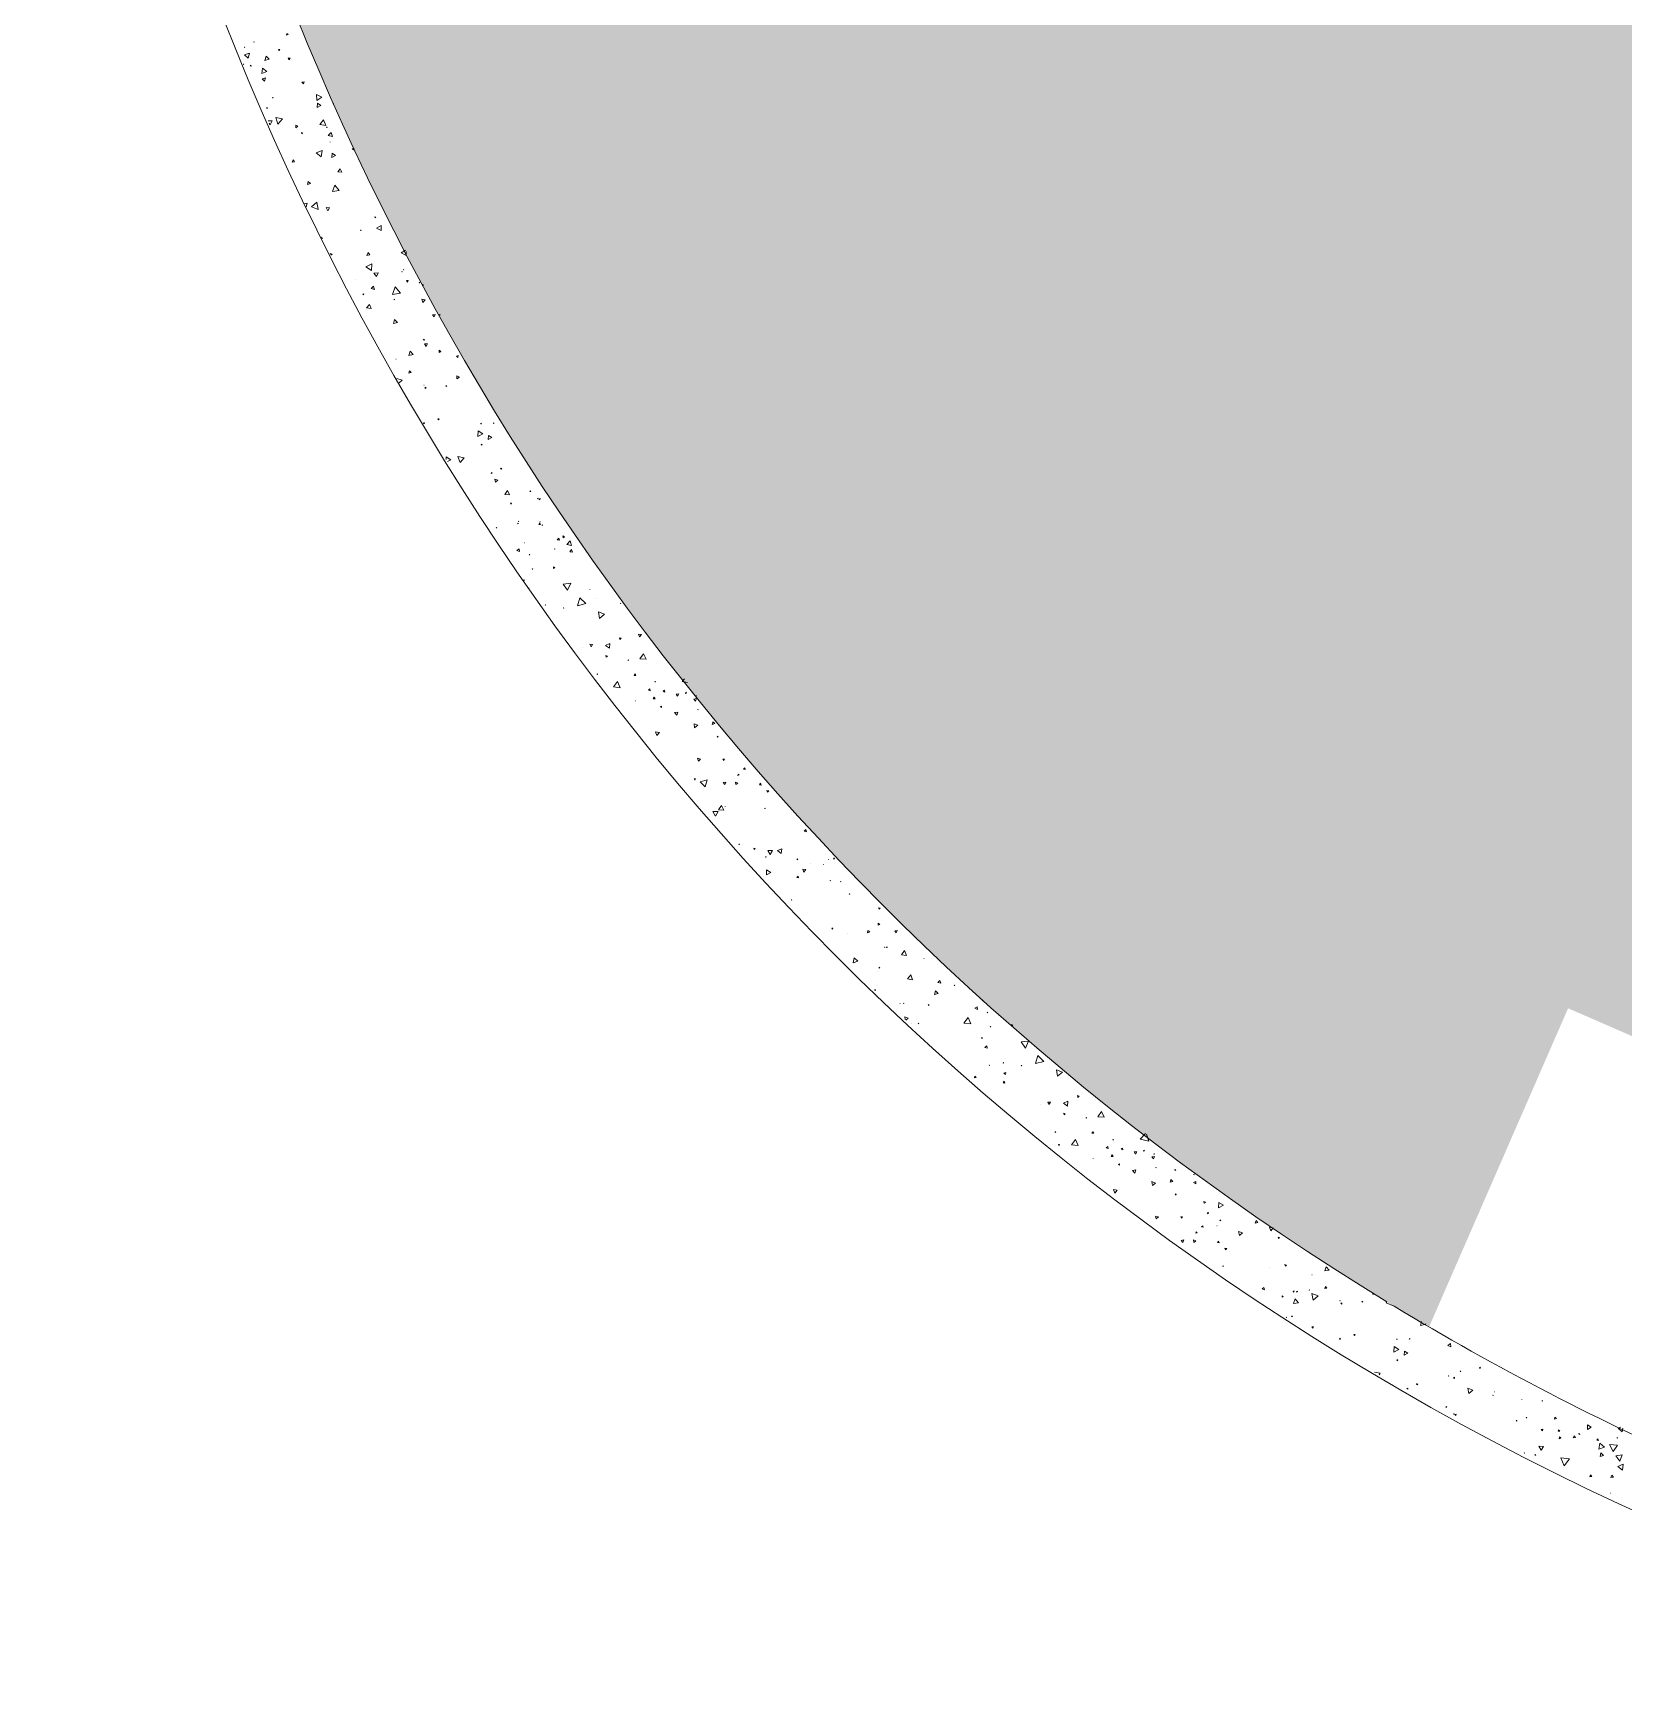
# Model space of a CAD drawing. Header units: millimetres. Extents: x -99530 to 1067232, y -97212 to 137997.
# Drawn here: x 70621 to 74094, y -47028 to -43397 of the extents above; entities that cross this region are included whole.
import ezdxf

# ---------------------------------------------------------------- set-up
doc = ezdxf.new("R2010")
doc.units = ezdxf.units.MM
doc.header["$MEASUREMENT"] = 0
doc.layers.add('New_A-20-M_Hard_Landscape-Phase 1_Pen_No__1', color=7, linetype='Continuous', lineweight=13)
doc.layers.add('New_A-20-M_Hard_Landscape-Phase 1_Pen_No__101', color=252, linetype='Continuous', lineweight=15)
doc.layers.add('New_A-20-M_Hard_Landscape-Phase 1_Pen_No__102', color=7, linetype='Continuous', lineweight=15, true_color=0xcccccc)

# ---------------------------------------------------------------- blocks, each defined once
blk = doc.blocks.new('*X178')
at = {"layer": 'New_A-20-M_Hard_Landscape-Phase 1_Pen_No__101', "linetype": 'Continuous'}
for p, q in [((71082.9, -43427.7), (71081.9, -43427.2)), ((71081.9, -43427.2), (71081.9, -43428.3)), ((71081.9, -43428.3), (71082.9, -43427.7)), ((71102.8, -43415.8), (71102.5, -43416.3)), ((71102.5, -43416.3), (71103.1, -43416.3)), ((71103.1, -43416.3), (71102.8, -43415.8)), ((71174.8, -43397.7), (71174.1, -43400.9)), ((71174.1, -43400.9), (71177.3, -43399.9)), ((71177.3, -43399.9), (71174.8, -43397.7)), ((71080.5, -43464.7), (71079.5, -43464.4)), ((71079.9, -43465.3), (71080.5, -43464.7)), ((71092.9, -43440.3), (71081.9, -43443.9)), ((71081.9, -43443.9), (71090.5, -43451.7)), ((71090.5, -43451.7), (71092.9, -43440.3)), ((71096.2, -43466.3), (71094.7, -43468.2)), ((71094.7, -43468.2), (71097.1, -43468.5)), ((71097.1, -43468.5), (71096.2, -43466.3)), ((71129.4, -43446.7), (71126.7, -43456.2)), ((71126.7, -43456.2), (71136.4, -43453.7)), ((71136.4, -43453.7), (71129.4, -43446.7)), ((71159.3, -43432.3), (71156.3, -43432.4)), ((71156.3, -43432.4), (71157.8, -43434.9)), ((71157.8, -43434.9), (71159.3, -43432.3)), ((71181.9, -43451.7), (71177.8, -43450.9)), ((71177.8, -43450.9), (71179.1, -43454.8)), ((71179.1, -43454.8), (71181.9, -43451.7)), ((71185.6, -43454.7), (71185.4, -43454.9)), ((71185.4, -43454.9), (71185.7, -43455)), ((71185.7, -43455), (71185.6, -43454.7)), ((71121.6, -43473.2), (71120, -43484.7)), ((71120, -43484.7), (71130.8, -43480.3)), ((71127.7, -43494.5), (71120.6, -43496.2)), ((71120.6, -43496.2), (71125.7, -43501.6)), ((71130.8, -43480.3), (71121.6, -43473.2)), ((71125.7, -43501.6), (71127.7, -43494.5)), ((71212.3, -43502.8), (71207.3, -43504.1)), ((71207.3, -43504.1), (71210.9, -43507.7)), ((71210.9, -43507.7), (71212.3, -43502.8)), ((71144.8, -43537.5), (71143.6, -43537.3)), ((71143.6, -43537.3), (71144, -43538.4)), ((71144, -43538.4), (71144.8, -43537.5)), ((71239.4, -43530.9), (71240.4, -43543.9)), ((71251.1, -43536.5), (71239.4, -43530.9)), ((71240.4, -43543.9), (71251.1, -43536.5)), ((71132.6, -43559.8), (71131, -43559.3)), ((71131, -43559.3), (71131.3, -43561)), ((71131.3, -43561), (71132.6, -43559.8)), ((71241.7, -43549.7), (71240.9, -43558.9)), ((71240.9, -43558.9), (71249.2, -43555)), ((71249.2, -43555), (71241.7, -43549.7)), ((71276.5, -43550.2), (71275.8, -43550.5)), ((71275.8, -43550.5), (71276.4, -43550.9)), ((71276.4, -43550.9), (71276.5, -43550.2)), ((71142.9, -43587.9), (71134, -43588.6)), ((71136.2, -43593.7), (71138.5, -43597)), ((71138.5, -43597), (71142.9, -43587.9)), ((71165.1, -43584), (71150.3, -43580.7)), ((71150.3, -43580.7), (71154.9, -43595.2)), ((71154.9, -43595.2), (71165.1, -43584)), ((71199, -43600), (71194, -43597.7)), ((71194, -43597.7), (71194.5, -43603.2)), ((71194.5, -43603.2), (71199, -43600)), ((71254.4, -43586.2), (71246.6, -43596.5)), ((71246.6, -43596.5), (71259.5, -43598.1)), ((71259.5, -43598.1), (71254.4, -43586.2)), ((71262.8, -43602.4), (71261.5, -43602.1)), ((71261.5, -43602.1), (71261.9, -43603.4)), ((71261.9, -43603.4), (71262.8, -43602.4)), ((71271.3, -43613.7), (71265.1, -43620.6)), ((71274.2, -43622.5), (71271.3, -43613.7)), ((71209.1, -43614.5), (71206.5, -43614)), ((71206.5, -43614), (71207.4, -43616.5)), ((71207.4, -43616.5), (71209.1, -43614.5)), ((71265.1, -43620.6), (71274.2, -43622.5)), ((71269.1, -43634.1), (71269, -43634.5)), ((71269, -43634.5), (71269.4, -43634.4)), ((71269.4, -43634.4), (71269.1, -43634.1)), ((71321, -43647.8), (71317.2, -43650.3)), ((71321.3, -43652.4), (71321, -43647.8)), ((71188.6, -43673.4), (71186.4, -43678.3)), ((71186.4, -43678.3), (71191.7, -43677.8)), ((71191.7, -43677.8), (71188.6, -43673.4)), ((71252, -43652.7), (71238.8, -43657.8)), ((71238.8, -43657.8), (71249.8, -43666.7)), ((71249.8, -43666.7), (71252, -43652.7)), ((71273.6, -43659.1), (71272.8, -43668.1)), ((71272.8, -43668.1), (71281, -43664.2)), ((71281, -43664.2), (71273.6, -43659.1)), ((71317.2, -43650.3), (71321.3, -43652.4)), ((71319.1, -43659.4), (71318.8, -43659.5)), ((71318.8, -43659.5), (71319, -43659.7)), ((71319, -43659.7), (71319.1, -43659.4)), ((71221.1, -43720.6), (71219.4, -43727.1)), ((71226, -43725.3), (71221.1, -43720.6)), ((71291, -43692.9), (71286.2, -43699.7)), ((71286.2, -43699.7), (71294.5, -43700.5)), ((71294.5, -43700.5), (71291, -43692.9)), ((71219.4, -43727.1), (71226, -43725.3)), ((71279.6, -43729.1), (71274.1, -43742.8)), ((71274.1, -43742.8), (71288.8, -43740.7)), ((71288.8, -43740.7), (71279.6, -43729.1)), ((71219.1, -43767.8), (71213.3, -43769.3)), ((71216.2, -43775.8), (71216.8, -43776.4)), ((71216.8, -43776.4), (71219.1, -43767.8)), ((71240.5, -43766.1), (71228.6, -43776.4)), ((71228.6, -43776.4), (71243.4, -43781.6)), ((71243.4, -43781.6), (71240.5, -43766.1)), ((71260.4, -43777.8), (71263.9, -43784.6)), ((71268.1, -43778.2), (71260.4, -43777.8)), ((71263.9, -43784.6), (71268.1, -43778.2)), ((71336.2, -43826.4), (71335.3, -43827.8)), ((71335.3, -43827.8), (71337, -43827.8)), ((71337, -43827.8), (71336.2, -43826.4)), ((71369.1, -43798.7), (71367.1, -43798.2)), ((71367.1, -43798.2), (71367.7, -43800.2)), ((71367.7, -43800.2), (71369.1, -43798.7)), ((71380.3, -43816.6), (71370.5, -43822.6)), ((71370.5, -43822.6), (71380.6, -43828.1)), ((71380.6, -43828.1), (71380.3, -43816.6)), ((71250.7, -43842.7), (71250.2, -43843.2)), ((71251.9, -43846.3), (71250.7, -43842.7)), ((71269.4, -43877.7), (71269.7, -43879.5)), ((71273.4, -43879.3), (71269.4, -43877.7)), ((71270.7, -43881.4), (71273.4, -43879.3)), ((71360.5, -43900.9), (71347.2, -43907.1)), ((71352.2, -43876), (71349.5, -43882.1)), ((71349.5, -43882.1), (71356.1, -43881.3)), ((71356.1, -43881.3), (71352.2, -43876)), ((71359.3, -43915.5), (71360.5, -43900.9)), ((71433.5, -43870.7), (71424.1, -43876.6)), ((71424.1, -43876.6), (71435.3, -43882.6)), ((71435.3, -43882.6), (71435, -43873.4)), ((71325.4, -43935.5), (71325.3, -43935.4)), ((71325.3, -43935.4), (71325.3, -43935.5)), ((71325.3, -43935.5), (71325.4, -43935.5)), ((71347.2, -43907.1), (71359.3, -43915.5)), ((71373.7, -43920.3), (71364.9, -43921.2)), ((71364.9, -43921.2), (71370.1, -43928.4)), ((71370.1, -43928.4), (71373.7, -43920.3)), ((71426.3, -43917.5), (71425.7, -43917.9)), ((71425.7, -43917.9), (71426.3, -43918.3)), ((71426.3, -43918.3), (71426.3, -43917.5)), ((71429.7, -43913.1), (71429.5, -43913.4)), ((71429.5, -43913.4), (71429.9, -43913.4)), ((71429.9, -43913.4), (71429.7, -43913.1)), ((71439.9, -43936.9), (71435.8, -43936.9)), ((71435.8, -43936.9), (71437.8, -43940.5)), ((71437.8, -43940.5), (71439.9, -43936.9)), ((71342.6, -43966.4), (71340.4, -43966.8)), ((71340.4, -43966.8), (71341.8, -43968.5)), ((71341.8, -43968.5), (71342.6, -43966.4)), ((71364.2, -43949.2), (71359, -43954.7)), ((71359, -43954.7), (71366.4, -43956.5)), ((71366.4, -43956.5), (71364.2, -43949.2)), ((71411.3, -43950.7), (71405, -43967.6)), ((71405, -43967.6), (71422.8, -43964.6)), ((71422.8, -43964.6), (71411.3, -43950.7)), ((71465, -43941.2), (71463.4, -43941.6)), ((71463.4, -43941.6), (71464.6, -43942.8)), ((71464.6, -43942.8), (71465, -43941.2)), ((71472.9, -43946.8), (71471.3, -43946.1)), ((71471.3, -43946.1), (71471.5, -43947.9)), ((71471.5, -43947.9), (71472.9, -43946.8)), ((71354.9, -43989.2), (71348.8, -43996.8)), ((71348.8, -43996.8), (71358.5, -43998.2)), ((71358.5, -43998.2), (71354.9, -43989.2)), ((71409.9, -43978.4), (71409, -43978.1)), ((71409, -43978.1), (71409.2, -43979)), ((71409.2, -43979), (71409.9, -43978.4)), ((71476.6, -43979.6), (71469.7, -43978.1)), ((71469.7, -43978.1), (71471.9, -43984.9)), ((71471.9, -43984.9), (71476.6, -43979.6)), ((71498.7, -44011.3), (71493, -44012.1)), ((71493, -44012.1), (71496.5, -44016.6)), ((71496.5, -44016.6), (71498.7, -44011.3)), ((71508.4, -44010.8), (71508.2, -44012.4)), ((71508.2, -44012.4), (71509.7, -44011.7)), ((71509.7, -44011.7), (71508.4, -44010.8)), ((71409.9, -44022.1), (71407.4, -44031.3)), ((71407.4, -44031.3), (71416.6, -44028.9)), ((71416.6, -44028.9), (71409.9, -44022.1)), ((71474.4, -44065), (71472.6, -44066.7)), ((71472.6, -44066.7), (71474.9, -44067.4)), ((71474.9, -44067.4), (71474.4, -44065)), ((71481.7, -44075.5), (71475.1, -44075.7)), ((71475.1, -44075.7), (71478.6, -44081.3)), ((71478.6, -44081.3), (71481.7, -44075.5)), ((71413.3, -44108.8), (71412.9, -44108.8)), ((71412.9, -44108.8), (71413.1, -44109.1)), ((71413.1, -44109.1), (71413.3, -44108.8)), ((71444.2, -44091.6), (71440.8, -44100.5)), ((71440.8, -44100.5), (71450.3, -44099)), ((71450.3, -44099), (71444.2, -44091.6)), ((71507.2, -44089.5), (71506.9, -44094)), ((71506.9, -44094), (71511, -44092)), ((71511, -44092), (71507.2, -44089.5)), ((71549, -44100.9), (71544.9, -44102)), ((71544.9, -44102), (71547.9, -44105)), ((71547.9, -44105), (71549, -44100.9)), ((71426.4, -44154.7), (71415.1, -44150.9)), ((71420.1, -44160.2), (71426.4, -44154.7)), ((71442.5, -44134.5), (71441.1, -44139.1)), ((71441.1, -44139.1), (71445.8, -44138)), ((71445.8, -44138), (71442.5, -44134.5)), ((71551.4, -44148.1), (71545.8, -44145.3)), ((71545.8, -44145.3), (71546.1, -44151.6)), ((71546.1, -44151.6), (71551.4, -44148.1)), ((71474.3, -44165.3), (71474, -44165.5)), ((71474, -44165.5), (71474.4, -44165.6)), ((71474.4, -44165.6), (71474.3, -44165.3)), ((71478.4, -44170), (71475.8, -44171.2)), ((71475.8, -44171.2), (71478.2, -44172.9)), ((71478.2, -44172.9), (71478.4, -44170)), ((71523.8, -44167), (71521.8, -44166.9)), ((71521.8, -44166.9), (71522.8, -44168.7)), ((71522.8, -44168.7), (71523.8, -44167)), ((71474.1, -44247.4), (71473, -44249.5)), ((71473, -44249.5), (71475.3, -44249.4)), ((71475.3, -44249.4), (71474.1, -44247.4)), ((71507.4, -44239.1), (71504.7, -44239)), ((71504.7, -44239), (71506, -44241.4)), ((71506, -44241.4), (71507.4, -44239.1)), ((71592.3, -44265.4), (71592, -44277.6)), ((71602.6, -44271.8), (71592.3, -44265.4)), ((71598.5, -44248.9), (71598, -44250.2)), ((71598, -44250.2), (71599.4, -44250.1)), ((71599.4, -44250.1), (71598.5, -44248.9)), ((71626, -44247.7), (71625.6, -44249.2)), ((71625.6, -44249.2), (71627.1, -44248.8)), ((71627.1, -44248.8), (71626, -44247.7)), ((71592, -44277.6), (71602.6, -44271.8)), ((71598.7, -44294.6), (71599.5, -44296.6)), ((71600.8, -44294.9), (71598.7, -44294.6)), ((71599.5, -44296.6), (71600.8, -44294.9)), ((71614.9, -44275.4), (71614.6, -44284.1)), ((71614.6, -44284.1), (71622.3, -44280)), ((71622.3, -44280), (71614.9, -44275.4)), ((71522.8, -44322.2), (71522.3, -44327.9)), ((71532.4, -44329.1), (71522.8, -44322.2)), ((71525.1, -44332.4), (71532.4, -44329.1)), ((71548.3, -44321.3), (71552.8, -44334.7)), ((71562.2, -44324.1), (71548.3, -44321.3)), ((71552.8, -44334.7), (71562.2, -44324.1)), ((71621.2, -44356.2), (71620.5, -44358.3)), ((71620.5, -44358.3), (71622.8, -44357.8)), ((71622.8, -44357.8), (71621.2, -44356.2)), ((71635.1, -44372.9), (71628.9, -44370.9)), ((71628.9, -44370.9), (71630.3, -44377.2)), ((71630.3, -44377.2), (71635.1, -44372.9)), ((71643, -44346.6), (71641.5, -44348.6)), ((71641.5, -44348.6), (71644, -44348.9)), ((71644, -44348.9), (71643, -44346.6)), ((71656.8, -44395.9), (71650.6, -44404.1)), ((71650.6, -44404.1), (71660.8, -44405.4)), ((71660.8, -44405.4), (71656.8, -44395.9)), ((71706.2, -44396.3), (71705.5, -44397.9)), ((71705.5, -44397.9), (71707.2, -44397.7)), ((71707.2, -44397.7), (71706.2, -44396.3)), ((71722.8, -44412.7), (71722.3, -44413.6)), ((71723.4, -44413.5), (71722.8, -44412.7)), ((71664.6, -44423), (71663.1, -44424.7)), ((71663.1, -44424.7), (71665.4, -44425.2)), ((71665.4, -44425.2), (71664.6, -44423)), ((71722.3, -44413.6), (71723.4, -44413.5)), ((71727.6, -44413.2), (71725.2, -44414.3)), ((71725.2, -44414.3), (71727.4, -44415.9)), ((71727.4, -44415.9), (71727.6, -44413.2)), ((71632.7, -44476.2), (71631.9, -44477.1)), ((71631.9, -44477.1), (71633.2, -44477.3)), ((71633.2, -44477.3), (71632.7, -44476.2)), ((71680.8, -44467.9), (71679.2, -44467)), ((71679.2, -44467), (71679.2, -44468.8)), ((71679.2, -44468.8), (71680.8, -44467.9)), ((71680.8, -44462.6), (71680.3, -44463.6)), ((71680.3, -44463.6), (71681.4, -44463.5)), ((71681.4, -44463.5), (71680.8, -44462.6)), ((71726.6, -44466.9), (71725.1, -44470.3)), ((71725.1, -44470.3), (71728.8, -44469.9)), ((71728.8, -44469.9), (71726.6, -44466.9)), ((71727.5, -44464.7), (71727, -44464.4)), ((71727, -44464.4), (71727, -44464.9)), ((71727, -44464.9), (71727.5, -44464.7)), ((71733.1, -44471.6), (71732.1, -44471)), ((71732.1, -44471), (71732.1, -44472.2)), ((71732.1, -44472.2), (71733.1, -44471.6)), ((71693.2, -44509.7), (71692.8, -44510.1)), ((71692.8, -44510.1), (71693.4, -44510.2)), ((71693.4, -44510.2), (71693.2, -44509.7)), ((71768.2, -44499.7), (71765.2, -44503.5)), ((71765.2, -44503.5), (71769.9, -44504.1)), ((71769.9, -44504.1), (71768.2, -44499.7)), ((71777.4, -44495.1), (71777.9, -44498.9)), ((71781, -44496.6), (71777.4, -44495.1)), ((71777.9, -44498.9), (71781, -44496.6)), ((71793.2, -44506), (71785.8, -44513.5)), ((71785.8, -44513.5), (71796, -44516.1)), ((71796, -44516.1), (71793.2, -44506)), ((71682.2, -44523.4), (71677.2, -44526.5)), ((71677.2, -44526.5), (71682.4, -44529.3)), ((71682.4, -44529.3), (71682.2, -44523.4)), ((71704.4, -44535), (71704, -44536.5)), ((71704, -44536.5), (71705.5, -44536.1)), ((71705.5, -44536.1), (71704.4, -44535)), ((71759.7, -44523.1), (71758.9, -44523.6)), ((71758.9, -44523.6), (71759.8, -44524)), ((71759.8, -44524), (71759.7, -44523.1)), ((71796, -44524.9), (71792.6, -44529.9)), ((71792.6, -44529.9), (71798.7, -44530.3)), ((71798.7, -44530.3), (71796, -44524.9)), ((71692.9, -44590.6), (71691.6, -44591.7)), ((71691.7, -44592), (71693.2, -44592.6)), ((71693.2, -44592.6), (71692.9, -44590.6)), ((71711, -44566.7), (71710.5, -44567.6)), ((71710.5, -44567.6), (71711.5, -44567.6)), ((71711.5, -44567.6), (71711, -44566.7)), ((71757, -44562.5), (71756.8, -44566.1)), ((71756.8, -44566.1), (71760, -44564.6)), ((71760, -44564.6), (71757, -44562.5)), ((71702.8, -44608.5), (71702.5, -44608.8)), ((71703, -44609.4), (71702.8, -44608.5)), ((71794.4, -44598.3), (71777.9, -44600.1)), ((71777.9, -44600.1), (71787.6, -44613.5)), ((71787.6, -44613.5), (71794.4, -44598.3)), ((71814.6, -44629.9), (71809.6, -44647.3)), ((71827.2, -44642.9), (71814.6, -44629.9)), ((71836.1, -44612.4), (71836, -44612.3)), ((71836, -44612.3), (71836, -44612.4)), ((71836, -44612.4), (71836.1, -44612.4)), ((71739.5, -44645.5), (71738.7, -44645.8)), ((71738.7, -44645.8), (71739.3, -44646.4)), ((71739.3, -44646.4), (71739.5, -44645.5)), ((71779.2, -44651.9), (71778.4, -44651.8)), ((71778.4, -44651.8), (71778.8, -44652.5)), ((71778.8, -44652.5), (71779.2, -44651.9)), ((71809.6, -44647.3), (71827.2, -44642.9)), ((71848, -44632.2), (71848, -44632.5)), ((71848.2, -44632.4), (71848, -44632.2)), ((71848, -44632.5), (71848.2, -44632.4)), ((71868.5, -44666.1), (71855.1, -44661)), ((71855.1, -44661), (71857.5, -44675.2)), ((71857.5, -44675.2), (71868.5, -44666.1)), ((71903.3, -44642.1), (71903, -44642.6)), ((71903, -44642.6), (71903.6, -44642.6)), ((71903.6, -44642.6), (71903.3, -44642.1)), ((71821.3, -44737.7), (71821.1, -44737.7)), ((71821.1, -44737.7), (71821.3, -44737.9)), ((71821.3, -44737.9), (71821.3, -44737.7)), ((71836.2, -44731.6), (71838.8, -44737.2)), ((71842.4, -44732.1), (71836.2, -44731.6)), ((71838.8, -44737.2), (71842.4, -44732.1)), ((71880.1, -44729.7), (71870.5, -44734.3)), ((71870.5, -44734.3), (71879.2, -44740.3)), ((71879.2, -44740.3), (71880.1, -44729.7)), ((71900.8, -44717.6), (71902, -44721.3)), ((71904.6, -44718.4), (71900.8, -44717.6)), ((71902, -44721.3), (71904.6, -44718.4)), ((71948.7, -44710.4), (71942.2, -44709.5)), ((71942.2, -44709.5), (71944.7, -44715.6)), ((71944.7, -44715.6), (71948.7, -44710.4)), ((71874.5, -44757.4), (71871, -44756)), ((71871, -44756), (71871.6, -44759.8)), ((71871.6, -44759.8), (71874.5, -44757.4)), ((71920.7, -44765.5), (71919.4, -44766.3)), ((71919.4, -44766.3), (71920.7, -44767)), ((71920.7, -44767), (71920.7, -44765.5)), ((71953.2, -44752.5), (71945.7, -44763.5)), ((71945.7, -44763.5), (71959, -44764.5)), ((71959, -44764.5), (71953.2, -44752.5)), ((71853.6, -44796.8), (71852.3, -44796.4)), ((71852.3, -44796.4), (71852.6, -44797.8)), ((71852.6, -44797.8), (71853.6, -44796.8)), ((71934.8, -44796.5), (71932.7, -44799.6)), ((71932.7, -44799.6), (71936.4, -44799.8)), ((71936.4, -44799.8), (71934.8, -44796.5)), ((72043, -44807.2), (72037.9, -44812.8)), ((71896.8, -44813.2), (71888.1, -44824.8)), ((71888.1, -44824.8), (71902.5, -44826.5)), ((71902.5, -44826.5), (71896.8, -44813.2)), ((71967.3, -44829), (71964, -44831.9)), ((71964, -44831.9), (71968.2, -44833.3)), ((71968.2, -44833.3), (71967.3, -44829)), ((71976.7, -44846.9), (71974.5, -44850.8)), ((71978.9, -44850.7), (71976.7, -44846.9)), ((71979.8, -44813), (71977.9, -44813)), ((71977.9, -44813), (71978.9, -44814.7)), ((71978.9, -44814.7), (71979.8, -44813)), ((71999.6, -44832.2), (71996.4, -44834.3)), ((71996.4, -44834.3), (71999.8, -44836)), ((71999.8, -44836), (71999.6, -44832.2)), ((72030.3, -44840.2), (72024.5, -44840.3)), ((72024.5, -44840.3), (72027.5, -44845.2)), ((72027.5, -44845.2), (72030.3, -44840.2)), ((72037.9, -44812.8), (72049.3, -44815.2)), ((72045.7, -44836.5), (72045.1, -44839)), ((72045.1, -44839), (72047.6, -44838.2)), ((72047.6, -44838.2), (72045.7, -44836.5)), ((72069.2, -44844.4), (72068, -44844.5)), ((72068, -44844.5), (72068.6, -44845.5)), ((72068.6, -44845.5), (72069.2, -44844.4)), ((71935.3, -44854.9), (71935, -44855.4)), ((71935, -44855.4), (71935.6, -44855.4)), ((71935.6, -44855.4), (71935.3, -44854.9)), ((71974.5, -44850.8), (71978.9, -44850.7)), ((71992.9, -44866.5), (71990.4, -44867.9)), ((71990.4, -44867.9), (71992.9, -44869.4)), ((71992.9, -44869.4), (71992.9, -44866.5)), ((72028.7, -44879.7), (72021.4, -44880.9)), ((72021.4, -44880.9), (72026.1, -44886.7)), ((72026.1, -44886.7), (72028.7, -44879.7)), ((72069.1, -44850.3), (72063.5, -44851.2)), ((72063.5, -44851.2), (72067, -44855.7)), ((72067, -44855.7), (72069.1, -44850.3)), ((72072.1, -44874.3), (72072.4, -44874.9)), ((72072.8, -44874.4), (72072.1, -44874.3)), ((72072.4, -44874.9), (72072.8, -44874.4)), ((72063.7, -44905.2), (72064.8, -44913.8)), ((72071.7, -44908.6), (72063.7, -44905.2)), ((72064.8, -44913.8), (72071.7, -44908.6)), ((72105, -44901), (72103.6, -44906.6)), ((72103.6, -44906.6), (72109.1, -44905)), ((72109.1, -44905), (72105, -44901)), ((71979.8, -44922.8), (71982.8, -44930.6)), ((71988, -44924.2), (71979.8, -44922.8)), ((71982.8, -44930.6), (71988, -44924.2)), ((72115.6, -44932.4), (72114.6, -44934.2)), ((72114.6, -44934.2), (72116.6, -44934.1)), ((72116.6, -44934.1), (72115.6, -44932.4)), ((72071.5, -44980.6), (72073.2, -44986.9)), ((72077.8, -44982.3), (72071.5, -44980.6)), ((72073.2, -44986.9), (72077.8, -44982.3)), ((72130, -44982.4), (72126.7, -44982.3)), ((72126.7, -44982.3), (72128.3, -44985.2)), ((72128.3, -44985.2), (72130, -44982.4)), ((72067, -45025.7), (72064.2, -45025.7)), ((72064.2, -45025.7), (72065.6, -45028.1)), ((72065.6, -45028.1), (72067, -45025.7)), ((72092.6, -45027.9), (72077.2, -45031.8)), ((72088.3, -45043.2), (72092.6, -45027.9)), ((72159.9, -45015.1), (72159.5, -45017.9)), ((72159.5, -45017.9), (72162.1, -45016.9)), ((72162.1, -45016.9), (72159.9, -45015.1)), ((72174.4, -45001.6), (72172, -45004.2)), ((72172, -45004.2), (72175.5, -45004.9)), ((72175.5, -45004.9), (72174.4, -45001.6)), ((72077.2, -45031.8), (72088.3, -45043.2)), ((72132.9, -45032.5), (72127.3, -45033.8)), ((72127.3, -45033.8), (72131.2, -45038)), ((72131.2, -45038), (72132.9, -45032.5)), ((72159.5, -45035), (72154.5, -45032.8)), ((72154.5, -45032.8), (72155.2, -45038.2)), ((72155.2, -45038.2), (72159.5, -45035)), ((72208.9, -45035.1), (72206.4, -45038.6)), ((72206.4, -45038.6), (72210.7, -45039.1)), ((72210.7, -45039.1), (72208.9, -45035.1)), ((72222.9, -45050.7), (72224.1, -45054.7)), ((72227, -45051.7), (72222.9, -45050.7)), ((72224.1, -45054.7), (72227, -45051.7)), ((72116.6, -45097.2), (72104.8, -45096.8)), ((72104.8, -45096.8), (72110.3, -45107.3)), ((72110.3, -45107.3), (72116.6, -45097.2)), ((72123.5, -45083.6), (72117.3, -45093.6)), ((72117.3, -45093.6), (72129.1, -45094)), ((72129.1, -45094), (72123.5, -45083.6)), ((72131.9, -45085.5), (72131.5, -45085.8)), ((72131.5, -45085.8), (72131.9, -45086.1)), ((72131.9, -45086.1), (72131.9, -45085.5)), ((72218.8, -45089.3), (72217.8, -45090.2)), ((72217.8, -45090.2), (72219, -45090.5)), ((72219, -45090.5), (72218.8, -45089.3)), ((72308.1, -45136.4), (72304.3, -45139.7)), ((72309.1, -45141.4), (72308.1, -45136.4)), ((72161.7, -45168), (72162.2, -45169.6)), ((72163.3, -45168.3), (72161.7, -45168)), ((72162.2, -45169.6), (72163.3, -45168.3)), ((72304.3, -45139.7), (72309.1, -45141.4)), ((72194, -45176.9), (72195, -45179.9)), ((72197.2, -45177.5), (72194, -45176.9)), ((72195, -45179.9), (72197.2, -45177.5)), ((72221.1, -45196.1), (72219.9, -45195.9)), ((72219.9, -45195.9), (72220.3, -45197.1)), ((72220.3, -45197.1), (72221.1, -45196.1)), ((72234.8, -45182), (72224.7, -45182.4)), ((72224.7, -45182.4), (72230, -45191)), ((72230, -45191), (72234.8, -45182)), ((72255.8, -45178.7), (72246.1, -45182.1)), ((72246.1, -45182.1), (72253.8, -45188.8)), ((72253.8, -45188.8), (72255.8, -45178.7)), ((72289.3, -45200.6), (72288.8, -45202.4)), ((72288.8, -45202.4), (72290.6, -45201.9)), ((72290.6, -45201.9), (72289.3, -45200.6)), ((72317.3, -45211), (72317.3, -45211.2)), ((72317.5, -45211.1), (72317.3, -45211)), ((72317.3, -45211.2), (72317.5, -45211.1)), ((72357.2, -45201.6), (72357, -45201.9)), ((72357, -45201.9), (72357.4, -45202)), ((72357.4, -45202), (72357.2, -45201.6)), ((72370.4, -45199), (72368.4, -45199.1)), ((72368.4, -45199.1), (72369.4, -45200.8)), ((72369.4, -45200.8), (72370.4, -45199)), ((72222.2, -45224.2), (72222, -45235.3)), ((72222, -45235.3), (72231.7, -45230)), ((72231.7, -45230), (72222.2, -45224.2)), ((72291.1, -45238.2), (72288.5, -45241)), ((72288.5, -45241), (72292.2, -45241.9)), ((72292.2, -45241.9), (72291.1, -45238.2)), ((72308.1, -45223.6), (72301, -45222.8)), ((72301, -45222.8), (72303.8, -45229.3)), ((72303.8, -45229.3), (72308.1, -45223.6)), ((72346.6, -45213), (72346.4, -45213.1)), ((72346.4, -45213.1), (72346.6, -45213.2)), ((72346.6, -45213.2), (72346.6, -45213)), ((72361.4, -45247.8), (72360.8, -45247.5)), ((72360.8, -45247.5), (72360.8, -45248.2)), ((72360.8, -45248.2), (72361.4, -45247.8)), ((72384.4, -45249.7), (72383.8, -45249.8)), ((72383.8, -45249.8), (72384.2, -45250.2)), ((72384.2, -45250.2), (72384.4, -45249.7)), ((72402.8, -45276.7), (72403.3, -45277.6)), ((72403.8, -45276.7), (72402.8, -45276.7)), ((72403.3, -45277.6), (72403.8, -45276.7)), ((72276.5, -45290.2), (72276.8, -45290.7)), ((72277.1, -45290.2), (72276.5, -45290.2)), ((72276.8, -45290.7), (72277.1, -45290.2)), ((72469.9, -45307.8), (72466.7, -45307.5)), ((72466.7, -45307.5), (72468.1, -45310.4)), ((72468.1, -45310.4), (72469.9, -45307.8)), ((72367.1, -45351.4), (72364.5, -45351.8)), ((72364.5, -45351.8), (72366.1, -45353.8)), ((72366.1, -45353.8), (72367.1, -45351.4)), ((72442.9, -45356.8), (72442.6, -45362)), ((72447.3, -45359.7), (72442.9, -45356.8)), ((72466.1, -45340.7), (72465.6, -45345.2)), ((72465.6, -45345.2), (72469.7, -45343.4)), ((72469.7, -45343.4), (72466.1, -45340.7)), ((72399.4, -45362.5), (72399.3, -45362.8)), ((72399.3, -45362.8), (72399.6, -45362.7)), ((72399.6, -45362.7), (72399.4, -45362.5)), ((72442.6, -45362), (72447.3, -45359.7)), ((72480.5, -45393.1), (72479.8, -45393.1)), ((72479.8, -45393.1), (72480.2, -45393.7)), ((72480.2, -45393.7), (72480.5, -45393.1)), ((72485.2, -45392.6), (72484.1, -45393.9)), ((72485.7, -45394.1), (72485.2, -45392.6)), ((72507.6, -45357), (72502.3, -45357.4)), ((72502.3, -45357.4), (72505.4, -45361.7)), ((72505.4, -45361.7), (72507.6, -45357)), ((72413.4, -45416.8), (72411.5, -45427.3)), ((72411.5, -45427.3), (72421.5, -45423.8)), ((72421.5, -45423.8), (72413.4, -45416.8)), ((72484.1, -45393.9), (72485.7, -45394.1)), ((72523.6, -45400.7), (72516.7, -45409.7)), ((72516.7, -45409.7), (72527.9, -45411.2)), ((72527.9, -45411.2), (72523.6, -45400.7)), ((72565.8, -45417.8), (72565.6, -45418)), ((72565.6, -45418), (72565.9, -45418.1)), ((72565.9, -45418.1), (72565.8, -45417.8)), ((72464.2, -45445.4), (72464.1, -45445.4)), ((72464.1, -45445.4), (72464.2, -45445.5)), ((72464.2, -45445.5), (72464.2, -45445.4)), ((72469.6, -45437.4), (72467.7, -45436.8)), ((72467.7, -45436.8), (72468.2, -45438.8)), ((72468.2, -45438.8), (72469.6, -45437.4)), ((72537.1, -45454), (72529.8, -45462.6)), ((72529.8, -45462.6), (72540.9, -45464.7)), ((72540.9, -45464.7), (72537.1, -45454)), ((72600.6, -45465.8), (72596.2, -45470.2)), ((72602.3, -45471.8), (72600.6, -45465.8)), ((72459.4, -45485.6), (72457.8, -45486.7)), ((72459.6, -45488.4), (72459.4, -45485.6)), ((72591.3, -45488.3), (72589, -45496.3)), ((72589, -45496.3), (72597, -45494.3)), ((72597, -45494.3), (72591.3, -45488.3)), ((72596.2, -45470.2), (72602.3, -45471.8)), ((72632.7, -45476.2), (72631.9, -45477.1)), ((72631.9, -45477.1), (72633.2, -45477.3)), ((72633.2, -45477.3), (72632.7, -45476.2)), ((72513.6, -45516.3), (72513.3, -45516.4)), ((72513.3, -45516.4), (72513.4, -45516.6)), ((72513.4, -45516.6), (72513.6, -45516.3)), ((72521.7, -45515.7), (72521.4, -45516.1)), ((72521.4, -45516.1), (72521.9, -45516.2)), ((72521.9, -45516.2), (72521.7, -45515.7)), ((72576.6, -45518.6), (72575.1, -45519.7)), ((72575.1, -45519.7), (72576.8, -45520.5)), ((72576.8, -45520.5), (72576.6, -45518.6)), ((72682.2, -45523.4), (72677.2, -45526.5)), ((72677.2, -45526.5), (72682.4, -45529.3)), ((72682.4, -45529.3), (72682.2, -45523.4)), ((72693.2, -45509.7), (72692.8, -45510.1)), ((72692.8, -45510.1), (72693.4, -45510.2)), ((72693.4, -45510.2), (72693.2, -45509.7)), ((72704.4, -45535), (72704, -45536.5)), ((72704, -45536.5), (72705.5, -45536.1)), ((72705.5, -45536.1), (72704.4, -45535)), ((72531.6, -45548.1), (72523.9, -45545.5)), ((72523.9, -45545.5), (72525, -45551.2)), ((72526.5, -45552.6), (72531.6, -45548.1)), ((72538.6, -45560.7), (72538.5, -45560.7)), ((72538.5, -45560.7), (72538.5, -45560.8)), ((72538.5, -45560.8), (72538.6, -45560.7)), ((72554.4, -45559.6), (72553.3, -45560)), ((72553.3, -45560), (72554.2, -45560.7)), ((72554.2, -45560.7), (72554.4, -45559.6)), ((72662.2, -45546.6), (72653.2, -45559.2)), ((72653.2, -45559.2), (72668.5, -45560.7)), ((72668.5, -45560.7), (72662.2, -45546.6)), ((72711, -45566.7), (72710.5, -45567.6)), ((72710.5, -45567.6), (72711.5, -45567.6)), ((72711.5, -45567.6), (72711, -45566.7)), ((72757, -45562.5), (72756.8, -45566.1)), ((72756.8, -45566.1), (72760, -45564.6)), ((72760, -45564.6), (72757, -45562.5)), ((72692.9, -45590.6), (72691.4, -45591.9)), ((72691.4, -45591.9), (72693.2, -45592.6)), ((72693.2, -45592.6), (72692.9, -45590.6)), ((72702.8, -45608.5), (72698.6, -45612.5)), ((72704.1, -45614.2), (72702.8, -45608.5)), ((72794.4, -45598.3), (72777.9, -45600.1)), ((72777.9, -45600.1), (72787.6, -45613.5)), ((72787.6, -45613.5), (72794.4, -45598.3)), ((72698.6, -45612.5), (72704.1, -45614.2)), ((72739.5, -45645.5), (72738.7, -45645.8)), ((72738.7, -45645.8), (72739.3, -45646.4)), ((72739.3, -45646.4), (72739.5, -45645.5)), ((72814.6, -45629.9), (72809.6, -45647.3)), ((72809.6, -45647.3), (72827.2, -45642.9)), ((72827.2, -45642.9), (72814.6, -45629.9)), ((72677.1, -45675.2), (72676.1, -45678.5)), ((72676.1, -45678.5), (72679.5, -45677.7)), ((72679.5, -45677.7), (72677.1, -45675.2)), ((72708.6, -45651.1), (72708.3, -45651.2)), ((72708.3, -45651.2), (72708.6, -45651.4)), ((72708.6, -45651.4), (72708.6, -45651.1)), ((72744.8, -45666.7), (72740.5, -45668.5)), ((72740.5, -45668.5), (72744.2, -45671.4)), ((72744.2, -45671.4), (72744.8, -45666.7)), ((72779.2, -45651.9), (72778.4, -45651.8)), ((72778.4, -45651.8), (72778.8, -45652.5)), ((72778.8, -45652.5), (72779.2, -45651.9)), ((72868.5, -45666.1), (72855.1, -45661)), ((72855.1, -45661), (72857.5, -45675.2)), ((72857.5, -45675.2), (72868.5, -45666.1)), ((72741.3, -45686.2), (72738.4, -45689.5)), ((72738.4, -45689.5), (72742.7, -45690.4)), ((72742.7, -45690.4), (72741.3, -45686.2)), ((72900.8, -45717.6), (72902, -45721.3)), ((72904.6, -45718.4), (72900.8, -45717.6)), ((72902, -45721.3), (72904.6, -45718.4)), ((72821.3, -45737.7), (72821.1, -45737.7)), ((72821.1, -45737.7), (72821.3, -45737.9)), ((72821.3, -45737.9), (72821.3, -45737.7)), ((72836.2, -45731.6), (72838.8, -45737.2)), ((72842.4, -45732.1), (72836.2, -45731.6)), ((72838.8, -45737.2), (72842.4, -45732.1)), ((72880.1, -45729.7), (72870.5, -45734.3)), ((72870.5, -45734.3), (72879.2, -45740.3)), ((72874.5, -45757.4), (72871, -45756)), ((72871, -45756), (72871.6, -45759.8)), ((72879.2, -45740.3), (72880.1, -45729.7)), ((72953.2, -45752.5), (72945.7, -45763.5)), ((72959, -45764.5), (72953.2, -45752.5)), ((72871.6, -45759.8), (72874.5, -45757.4)), ((72920.7, -45765.5), (72919.4, -45766.3)), ((72919.4, -45766.3), (72920.7, -45767)), ((72920.7, -45767), (72920.7, -45765.5)), ((72945.7, -45763.5), (72959, -45764.5)), ((72853.6, -45796.8), (72852.3, -45796.4)), ((72852.3, -45796.4), (72852.6, -45797.8)), ((72852.6, -45797.8), (72853.6, -45796.8)), ((72861.8, -45824.5), (72859.5, -45824)), ((72859.5, -45824), (72860.3, -45826.2)), ((72860.3, -45826.2), (72861.8, -45824.5)), ((72896.8, -45813.2), (72888.1, -45824.8)), ((72888.1, -45824.8), (72902.5, -45826.5)), ((72902.5, -45826.5), (72896.8, -45813.2)), ((72934.8, -45796.5), (72932.7, -45799.6)), ((72932.7, -45799.6), (72936.4, -45799.8)), ((72936.4, -45799.8), (72934.8, -45796.5)), ((72979.8, -45813), (72977.9, -45813)), ((72977.9, -45813), (72978.9, -45814.7)), ((72978.9, -45814.7), (72979.8, -45813)), ((73049.4, -45800.1), (73037.9, -45812.8)), ((73037.9, -45812.8), (73056.5, -45816.8)), ((73056.5, -45816.8), (73051.7, -45801.9)), ((72935.3, -45854.9), (72935, -45855.4)), ((72935, -45855.4), (72935.6, -45855.4)), ((72935.6, -45855.4), (72935.3, -45854.9)), ((72967.3, -45829), (72964, -45831.9)), ((72964, -45831.9), (72968.2, -45833.3)), ((72968.2, -45833.3), (72967.3, -45829)), ((72976.7, -45846.9), (72974.5, -45850.8)), ((72974.5, -45850.8), (72978.9, -45850.7)), ((72978.9, -45850.7), (72976.7, -45846.9)), ((72999.6, -45832.2), (72996.4, -45834.3)), ((72996.4, -45834.3), (72999.8, -45836)), ((72999.8, -45836), (72999.6, -45832.2)), ((73030.3, -45840.2), (73024.5, -45840.3)), ((73024.5, -45840.3), (73027.5, -45845.2)), ((73027.5, -45845.2), (73030.3, -45840.2)), ((73045.7, -45836.5), (73045.1, -45839)), ((73045.1, -45839), (73047.6, -45838.2)), ((73047.6, -45838.2), (73045.7, -45836.5)), ((73069.1, -45850.3), (73063.5, -45851.2)), ((73063.5, -45851.2), (73067, -45855.7)), ((73067, -45855.7), (73069.1, -45850.3)), ((73069.2, -45844.4), (73068, -45844.5)), ((73068, -45844.5), (73068.6, -45845.5)), ((73068.6, -45845.5), (73069.2, -45844.4)), ((72992.9, -45866.5), (72990.4, -45867.9)), ((72990.4, -45867.9), (72992.9, -45869.4)), ((72992.9, -45869.4), (72992.9, -45866.5)), ((73028.7, -45879.7), (73021.4, -45880.9)), ((73021.4, -45880.9), (73026.1, -45886.7)), ((73026.1, -45886.7), (73028.7, -45879.7)), ((73072.1, -45874.3), (73072.4, -45874.9)), ((73072.8, -45874.4), (73072.1, -45874.3)), ((73072.4, -45874.9), (73072.8, -45874.4)), ((73105, -45901), (73103.6, -45906.6)), ((73109.1, -45905), (73105, -45901)), ((73115.8, -45879.5), (73113.6, -45878.8)), ((73113.6, -45878.8), (73114.2, -45881)), ((73114.2, -45881), (73115.8, -45879.5)), ((73154.9, -45889.3), (73155, -45890.2)), ((73155.7, -45889.7), (73154.9, -45889.3)), ((73155, -45890.2), (73155.7, -45889.7)), ((72979.8, -45922.8), (72982.8, -45930.6)), ((72988, -45924.2), (72979.8, -45922.8)), ((72982.8, -45930.6), (72988, -45924.2)), ((73063.7, -45905.2), (73064.8, -45913.8)), ((73071.7, -45908.6), (73063.7, -45905.2)), ((73064.8, -45913.8), (73071.7, -45908.6)), ((73103.6, -45906.6), (73109.1, -45905)), ((73115.6, -45932.4), (73114.6, -45934.2)), ((73114.6, -45934.2), (73116.6, -45934.1)), ((73116.6, -45934.1), (73115.6, -45932.4)), ((73159.3, -45904.8), (73154.5, -45907.5)), ((73154.5, -45907.5), (73159.2, -45910.3)), ((73159.2, -45910.3), (73159.3, -45904.8)), ((73180.2, -45950), (73176.8, -45948.7)), ((73176.8, -45948.7), (73177.4, -45952.4)), ((73177.4, -45952.4), (73180.2, -45950)), ((73187.4, -45972.7), (73184.4, -45973.4)), ((73184.4, -45973.4), (73186.5, -45975.7)), ((73186.5, -45975.7), (73187.4, -45972.7)), ((73209.4, -45950.7), (73209.3, -45962.4)), ((73209.3, -45962.4), (73219.5, -45956.7)), ((73219.5, -45956.7), (73209.4, -45950.7)), ((73071.5, -45980.6), (73073.2, -45986.9)), ((73077.8, -45982.3), (73071.5, -45980.6)), ((73073.2, -45986.9), (73077.8, -45982.3)), ((73130, -45982.4), (73126.7, -45982.3)), ((73126.7, -45982.3), (73128.3, -45985.2)), ((73128.3, -45985.2), (73130, -45982.4)), ((73174.4, -46001.6), (73172, -46004.2)), ((73172, -46004.2), (73175.5, -46004.9)), ((73175.5, -46004.9), (73174.4, -46001.6)), ((73205.7, -46001.6), (73205.6, -46001.7)), ((73205.6, -46001.7), (73205.8, -46001.7)), ((73205.8, -46001.7), (73205.7, -46001.6)), ((73213.8, -45989.5), (73212.2, -45989.6)), ((73212.2, -45989.6), (73213.1, -45991)), ((73213.1, -45991), (73213.8, -45989.5)), ((73291, -45990.6), (73289, -45995.8)), ((73289, -45995.8), (73294.6, -45994.9)), ((73294.6, -45994.9), (73291, -45990.6)), ((73320.5, -46005.1), (73323.2, -46012.7)), ((73328.4, -46006.6), (73320.5, -46005.1)), ((73323.2, -46012.7), (73328.4, -46006.6)), ((73132.9, -46032.5), (73127.3, -46033.8)), ((73127.3, -46033.8), (73131.2, -46038)), ((73131.2, -46038), (73132.9, -46032.5)), ((73159.5, -46035), (73154.5, -46032.8)), ((73154.5, -46032.8), (73155.2, -46038.2)), ((73155.2, -46038.2), (73159.5, -46035)), ((73159.9, -46015.1), (73159.5, -46017.9)), ((73159.5, -46017.9), (73162.1, -46016.9)), ((73162.1, -46016.9), (73159.9, -46015.1)), ((73208.9, -46035.1), (73206.4, -46038.6)), ((73206.4, -46038.6), (73210.7, -46039.1)), ((73210.7, -46039.1), (73208.9, -46035.1)), ((73261.1, -46017.1), (73252.6, -46014.5)), ((73252.6, -46014.5), (73254.7, -46023.2)), ((73254.7, -46023.2), (73261.1, -46017.1)), ((73339.5, -46026.7), (73340.1, -46029.6)), ((73342.3, -46027.6), (73339.5, -46026.7)), ((73340.1, -46029.6), (73342.3, -46027.6)), ((73222.9, -46050.7), (73224.1, -46054.7)), ((73227, -46051.7), (73222.9, -46050.7)), ((73224.1, -46054.7), (73227, -46051.7)), ((73218.8, -46089.3), (73217.8, -46090.2)), ((73217.8, -46090.2), (73219, -46090.5)), ((73219, -46090.5), (73218.8, -46089.3)), ((73321, -46093.5), (73320.9, -46093.6)), ((73320.9, -46093.6), (73321, -46093.6)), ((73321, -46093.6), (73321, -46093.5)), ((73357.7, -46087.7), (73354.1, -46086.7)), ((73354.1, -46086.7), (73355, -46090.3)), ((73355, -46090.3), (73357.7, -46087.7)), ((73413.3, -46108.8), (73412.9, -46108.8)), ((73412.9, -46108.8), (73413.1, -46109.1)), ((73413.1, -46109.1), (73413.3, -46108.8)), ((73444.2, -46091.6), (73440.8, -46100.5)), ((73440.8, -46100.5), (73450.3, -46099)), ((73450.3, -46099), (73444.2, -46091.6)), ((73308.1, -46136.4), (73304.3, -46139.7)), ((73304.3, -46139.7), (73309.1, -46141.4)), ((73309.1, -46141.4), (73308.1, -46136.4)), ((73347.9, -46154.9), (73347.7, -46157.8)), ((73350.4, -46156.6), (73347.9, -46154.9)), ((73374, -46144.2), (73371.7, -46145.3)), ((73371.7, -46145.3), (73373.8, -46146.8)), ((73373.8, -46146.8), (73374, -46144.2)), ((73381.2, -46145), (73379.6, -46145.1)), ((73379.6, -46145.1), (73380.5, -46146.5)), ((73380.5, -46146.5), (73381.2, -46145)), ((73407.9, -46141.5), (73406.9, -46141.4)), ((73406.9, -46141.4), (73407.4, -46142.3)), ((73407.4, -46142.3), (73407.9, -46141.5)), ((73426.4, -46154.7), (73412.4, -46150)), ((73412.4, -46150), (73415.4, -46164.5)), ((73415.4, -46164.5), (73426.4, -46154.7)), ((73442.5, -46134.5), (73441.1, -46139.1)), ((73441.1, -46139.1), (73445.8, -46138)), ((73445.8, -46138), (73442.5, -46134.5)), ((73545.9, -46147.4), (73546.1, -46151.6)), ((73546.1, -46151.6), (73549.1, -46149.6)), ((73347.7, -46157.8), (73350.4, -46156.6)), ((73376.7, -46161.6), (73373, -46171.7)), ((73373, -46171.7), (73383.6, -46169.9)), ((73383.6, -46169.9), (73376.7, -46161.6)), ((73474.3, -46165.3), (73474, -46165.5)), ((73474, -46165.5), (73474.4, -46165.6)), ((73474.4, -46165.6), (73474.3, -46165.3)), ((73478.4, -46170), (73475.8, -46171.2)), ((73475.8, -46171.2), (73478.2, -46172.9)), ((73478.2, -46172.9), (73478.4, -46170)), ((73523.8, -46167), (73521.8, -46166.9)), ((73521.8, -46166.9), (73522.8, -46168.7)), ((73522.8, -46168.7), (73523.8, -46167)), ((73357.2, -46201.6), (73357, -46201.9)), ((73357, -46201.9), (73357.4, -46202)), ((73357.4, -46202), (73357.2, -46201.6)), ((73370.4, -46199), (73368.4, -46199.1)), ((73368.4, -46199.1), (73369.4, -46200.8)), ((73369.4, -46200.8), (73370.4, -46199)), ((73416.6, -46222.2), (73412.9, -46222.2)), ((73412.9, -46222.2), (73414.7, -46225.4)), ((73414.7, -46225.4), (73416.6, -46222.2)), ((73652.5, -46211.1), (73649.7, -46219.5)), ((73649.7, -46219.5), (73662, -46216.9)), ((73662, -46216.9), (73661.2, -46216)), ((73474.1, -46247.4), (73473, -46249.5)), ((73473, -46249.5), (73475.3, -46249.4)), ((73475.3, -46249.4), (73474.1, -46247.4)), ((73507.4, -46239.1), (73504.7, -46239)), ((73504.7, -46239), (73506, -46241.4)), ((73506, -46241.4), (73507.4, -46239.1)), ((73598.5, -46248.9), (73598, -46250.2)), ((73598, -46250.2), (73599.4, -46250.1)), ((73599.4, -46250.1), (73598.5, -46248.9)), ((73626, -46247.7), (73625.6, -46249.2)), ((73625.6, -46249.2), (73627.1, -46248.8)), ((73627.1, -46248.8), (73626, -46247.7)), ((73715.3, -46259.2), (73709.7, -46263.6)), ((73709.7, -46263.6), (73716.3, -46266.2)), ((73716.3, -46266.2), (73715.3, -46259.2)), ((73592.3, -46265.4), (73592, -46277.6)), ((73592, -46277.6), (73602.6, -46271.8)), ((73602.6, -46271.8), (73592.3, -46265.4)), ((73598.7, -46294.6), (73599.5, -46296.6)), ((73600.8, -46294.9), (73598.7, -46294.6)), ((73599.5, -46296.6), (73600.8, -46294.9)), ((73614.9, -46275.4), (73614.6, -46284.1)), ((73614.6, -46284.1), (73622.3, -46280)), ((73622.3, -46280), (73614.9, -46275.4)), ((73562.2, -46324.1), (73549.6, -46321.6)), ((73559.4, -46327.3), (73562.2, -46324.1)), ((73711.9, -46329.9), (73711.3, -46329.7)), ((73711.3, -46329.7), (73711.4, -46330.3)), ((73711.4, -46330.3), (73711.9, -46329.9)), ((73724.4, -46332.7), (73722, -46333.7)), ((73722, -46333.7), (73724.1, -46335.2)), ((73724.1, -46335.2), (73724.4, -46332.7)), ((73737.9, -46319.1), (73736.4, -46319.5)), ((73736.4, -46319.5), (73737.5, -46320.6)), ((73737.5, -46320.6), (73737.9, -46319.1)), ((73779.9, -46310.9), (73778.7, -46312.9)), ((73778.7, -46312.9), (73781.1, -46313)), ((73781.1, -46313), (73779.9, -46310.9)), ((73869, -46336.7), (73868.9, -46336.7)), ((73868.9, -46336.7), (73869, -46336.8)), ((73869, -46336.8), (73869, -46336.7)), ((73621.2, -46356.2), (73620.5, -46358.3)), ((73620.5, -46358.3), (73622.8, -46357.8)), ((73622.8, -46357.8), (73621.2, -46356.2)), ((73643, -46346.6), (73641.5, -46348.6)), ((73641.5, -46348.6), (73644, -46348.9)), ((73644, -46348.9), (73643, -46346.6)), ((73764.6, -46361), (73753.6, -46356.6)), ((73753.6, -46356.6), (73755.3, -46368.3)), ((73755.3, -46368.3), (73764.6, -46361)), ((73808.5, -46371.9), (73807.8, -46372.9)), ((73807.8, -46372.9), (73809, -46372.9)), ((73809, -46372.9), (73808.5, -46371.9)), ((73811.3, -46364.5), (73811.2, -46364.5)), ((73811.2, -46364.5), (73811.3, -46364.6)), ((73811.3, -46364.6), (73811.3, -46364.5)), ((73706.2, -46396.3), (73705.5, -46397.9)), ((73705.5, -46397.9), (73707.2, -46397.7)), ((73707.2, -46397.7), (73706.2, -46396.3)), ((73871.1, -46381.3), (73871.3, -46381.7)), ((73871.5, -46381.3), (73871.1, -46381.3)), ((73871.3, -46381.7), (73871.5, -46381.3)), ((73916, -46383.8), (73915.7, -46384.7)), ((73915.7, -46384.7), (73916.7, -46384.5)), ((73916.7, -46384.5), (73916, -46383.8)), ((73722.8, -46412.7), (73722.3, -46413.6)), ((73722.3, -46413.6), (73723.4, -46413.5)), ((73723.4, -46413.5), (73722.8, -46412.7)), ((73727.6, -46413.2), (73725.2, -46414.3)), ((73725.2, -46414.3), (73727.4, -46415.9)), ((73727.4, -46415.9), (73727.6, -46413.2)), ((73860.7, -46426.9), (73859.1, -46427.2)), ((73859.1, -46427.2), (73860.3, -46428.4)), ((73860.3, -46428.4), (73860.7, -46426.9)), ((73881.8, -46420.1), (73881, -46421)), ((73881, -46421), (73882.2, -46421.3)), ((73882.2, -46421.3), (73881.8, -46420.1)), ((73917.4, -46445.9), (73913.3, -46446.9)), ((73916.2, -46450), (73917.4, -46445.9)), ((73943.6, -46419.7), (73942.3, -46424.3)), ((73942.3, -46424.3), (73946.9, -46423)), ((73946.9, -46423), (73943.6, -46419.7)), ((74023, -46441.4), (74014.3, -46436.5)), ((74014.3, -46436.5), (74014.4, -46446.5)), ((74014.4, -46446.5), (74023, -46441.4)), ((74087.8, -46442), (74081.9, -46443.9)), ((74081.9, -46443.9), (74090.5, -46451.7)), ((74090.5, -46451.7), (74092.1, -46444)), ((73913.3, -46446.9), (73916.2, -46450)), ((73951.7, -46447.3), (73950.4, -46450.6)), ((73950.4, -46450.6), (73953.9, -46450.1)), ((73953.9, -46450.1), (73951.7, -46447.3)), ((73953.2, -46462.8), (73953.1, -46466.9)), ((73953.1, -46466.9), (73956.7, -46464.9)), ((73956.7, -46464.9), (73953.2, -46462.8)), ((73985.8, -46460.6), (73983.5, -46464.8)), ((73983.5, -46464.8), (73988.3, -46464.6)), ((73988.3, -46464.6), (73985.8, -46460.6)), ((73998, -46456.5), (73995.8, -46455.6)), ((73995.8, -46455.6), (73996.2, -46458)), ((73996.2, -46458), (73998, -46456.5)), ((74037.2, -46467.4), (74035.2, -46470)), ((74035.2, -46470), (74038.4, -46470.5)), ((74038.4, -46470.5), (74037.2, -46467.4)), ((74041.6, -46476.8), (74039.3, -46489.7)), ((74051.6, -46485.2), (74041.6, -46476.8)), ((74079.9, -46480.8), (74062.8, -46479.8)), ((74062.8, -46479.8), (74070.5, -46495.1)), ((74070.5, -46495.1), (74079.9, -46480.8)), ((74079.3, -46464.3), (74079.6, -46465.6)), ((74080.5, -46464.7), (74079.3, -46464.3)), ((74079.6, -46465.6), (74080.5, -46464.7)), ((73877, -46498.1), (73876.7, -46498.5)), ((73876.7, -46498.5), (73877.2, -46498.5)), ((73877.2, -46498.5), (73877, -46498.1)), ((73901.1, -46501.1), (73899.7, -46502.7)), ((73899.7, -46502.7), (73901.7, -46503)), ((73901.7, -46503), (73901.1, -46501.1)), ((73918.5, -46483.6), (73908.6, -46483.5)), ((73908.6, -46483.5), (73913.4, -46492.1)), ((73913.4, -46492.1), (73918.5, -46483.6)), ((73956.2, -46508.8), (73963.6, -46526.4)), ((73975.1, -46511.2), (73956.2, -46508.8)), ((73963.6, -46526.4), (73975.1, -46511.2)), ((74039.3, -46489.7), (74051.6, -46485.2)), ((74043.9, -46498), (74042, -46505.7)), ((74042, -46505.7), (74049.6, -46503.5)), ((74049.6, -46503.5), (74043.9, -46498)), ((74090.3, -46502.5), (74076.2, -46504.4)), ((74076.2, -46504.4), (74084.9, -46515.7)), ((74084.9, -46515.7), (74090.3, -46502.5)), ((74021.4, -46545.9), (74019.6, -46550.1)), ((74019.6, -46550.1), (74024.1, -46549.5)), ((74024.1, -46549.5), (74021.4, -46545.9)), ((74067.8, -46546.4), (74065.3, -46551.7)), ((74065.3, -46551.7), (74071.1, -46551.2)), ((74071.1, -46551.2), (74067.8, -46546.4)), ((74092.8, -46522.7), (74080.9, -46527.7)), ((74080.9, -46527.7), (74091.2, -46535.5)), ((74091.2, -46535.5), (74092.8, -46522.7)), ((74064.5, -46585.8), (74064.3, -46586)), ((74064.3, -46586), (74064.6, -46586.1)), ((74064.6, -46586.1), (74064.5, -46585.8))]:
    blk.add_line(p, q, dxfattribs=at)
blk = doc.blocks.new('Fill_1_1', base_point=(0, 0))
at = {"layer": 'New_A-20-M_Hard_Landscape-Phase 1_Pen_No__1', "linetype": 'Continuous'}
for p, q in [((73575.4, -46170.1), (73576.4, -46167.7)), ((73592.7, -46177.6), (73575.4, -46170.1))]:
    blk.add_line(p, q, dxfattribs=at)
for radius, start, end in [(6000, 156.44041, 246.44041), (5850, 156.44041, 238.63795), (5850, 238.82548, 246.44041)]:
    blk.add_arc((76621, -41172.4), radius, start, end, dxfattribs=at)
at = {"layer": 'New_A-20-M_Hard_Landscape-Phase 1_Pen_No__101', "linetype": 'Continuous'}
blk.add_blockref('*X178', (0, 0), dxfattribs=at)

msp = doc.modelspace()

# ---------------------------------------------------------------- hatches: boundary and pattern name
at = {"layer": 'New_A-20-M_Hard_Landscape-Phase 1_Pen_No__102', "linetype": 'Continuous'}
msp.add_hatch(color=256, dxfattribs=at).paths.add_polyline_path([(71258.6, -38834.1, 0.380119), (73668.7, -46222.8), (73972.3, -45526.7), (75072.3, -46006.3), (74752.5, -46739.6), (75414.7, -47028.4), (76837.6, -44682.7), (76419, -39613.7), (77415.8, -36877.9), (77531.2, -36613.2), (73807.7, -34989.6), (72528.7, -37922.9), (71795.4, -37603.1)])

# ---------------------------------------------------------------- block references
at = {"layer": 'New_A-20-M_Hard_Landscape-Phase 1_Pen_No__101', "linetype": 'Continuous'}
msp.add_blockref('Fill_1_1', (0, 0), dxfattribs=at)

doc.saveas('drawing.dxf')
